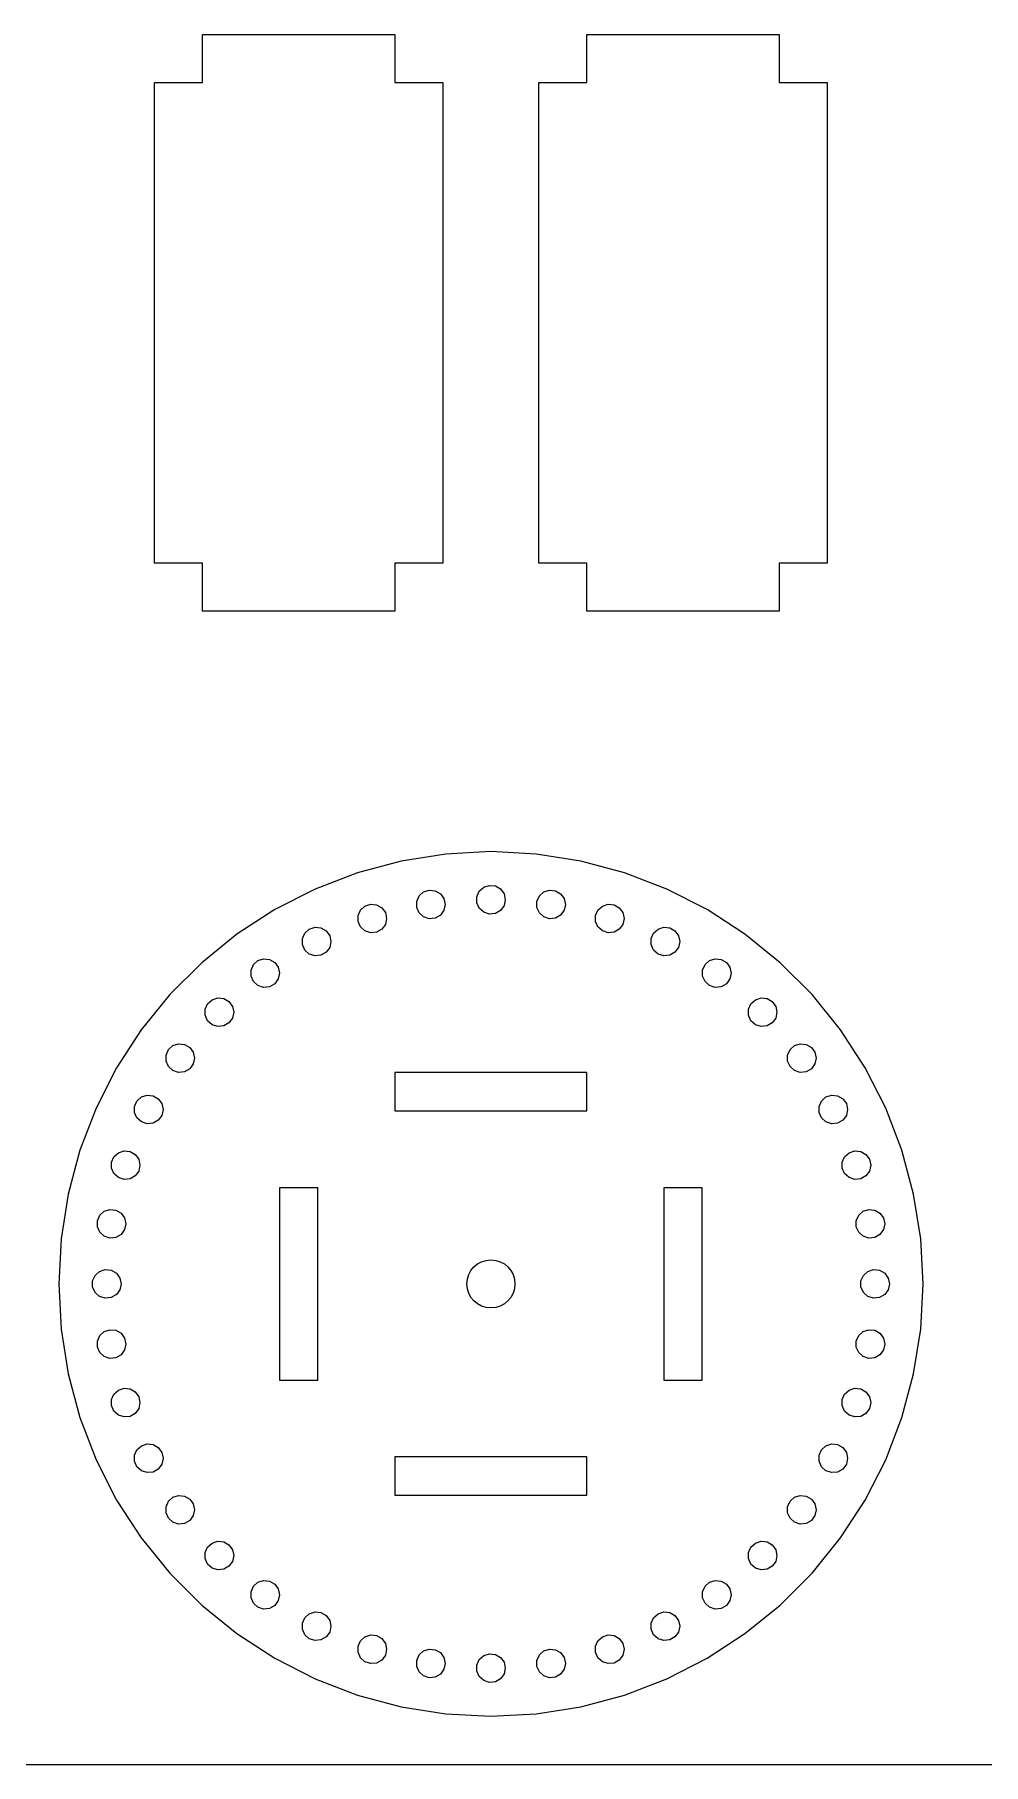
# Model space of a CAD drawing. Header units: millimetres. Extents: x 0 to 600, y 0 to 400.
# Drawn here: x 102.5 to 201.3, y 0 to 180 of the extents above; entities that cross this region are included whole.
import ezdxf

# ---------------------------------------------------------------- set-up
doc = ezdxf.new("R2010")
doc.units = ezdxf.units.MM
doc.layers.get('0').update_dxf_attribs({"lineweight": 25})

msp = doc.modelspace()

# ---------------------------------------------------------------- linework, layer by layer
at = {"color": 1, "true_color": 0xff0000}
for p, q in [((120, 180), (140, 180)), ((120, 175), (120, 180)), ((140, 180), (140, 175)), ((160, 180), (180, 180)), ((160, 175), (160, 180)), ((180, 180), (180, 175)), ((115, 125), (115, 175)), ((115, 175), (120, 175)), ((140, 175), (145, 175)), ((145, 175), (145, 125)), ((155, 125), (155, 175)), ((155, 175), (160, 175)), ((180, 175), (185, 175)), ((185, 175), (185, 125)), ((120, 125), (115, 125)), ((120, 120), (120, 125)), ((145, 125), (140, 125)), ((140, 125), (140, 120)), ((160, 125), (155, 125)), ((160, 120), (160, 125)), ((185, 125), (180, 125)), ((180, 125), (180, 120)), ((140, 120), (120, 120)), ((180, 120), (160, 120)), ((140.64819, 93.9968), (136.1005, 92.7782)), ((145.29834, 94.7333), (140.64819, 93.9968)), ((150, 94.9797), (145.29834, 94.7333)), ((154.70166, 94.7333), (150, 94.9797)), ((159.35181, 93.9968), (154.70166, 94.7333)), ((163.8995, 92.7782), (159.35181, 93.9968)), ((136.1005, 92.7782), (131.7051, 91.091)), ((168.2949, 91.091), (163.8995, 92.7782)), ((131.7051, 91.091), (127.5101, 88.9536)), ((142.27858, 89.7994), (142.53227, 90.3692)), ((142.53227, 90.3692), (142.9958, 90.7865)), ((142.9958, 90.7865), (143.589, 90.9793)), ((143.589, 90.9793), (144.20932, 90.9141)), ((144.20932, 90.9141), (144.7495, 90.6022)), ((144.7495, 90.6022), (145.11612, 90.0976)), ((145.11612, 90.0976), (145.2458, 89.4875)), ((148.53279, 90.2916), (148.78648, 90.8614)), ((148.53279, 89.6678), (148.53279, 90.2916)), ((148.78648, 90.8614), (149.25, 91.2787)), ((149.25, 91.2787), (149.84322, 91.4715)), ((149.84322, 91.4715), (150.46352, 91.4063)), ((150.46352, 91.4063), (151.00369, 91.0944)), ((151.00369, 91.0944), (151.37032, 90.5898)), ((151.37032, 90.5898), (151.5, 89.9797)), ((154.78697, 89.7994), (155.04068, 90.3692)), ((155.04068, 90.3692), (155.5042, 90.7865)), ((155.5042, 90.7865), (156.09741, 90.9793)), ((156.09741, 90.9793), (156.71773, 90.9141)), ((156.71773, 90.9141), (157.25789, 90.6022)), ((157.25789, 90.6022), (157.62451, 90.0976)), ((157.62451, 90.0976), (157.7542, 89.4875)), ((172.4899, 88.9536), (168.2949, 91.091)), ((127.5101, 88.9536), (123.5616, 86.3894)), ((136.1784, 88.3348), (136.4321, 88.9046)), ((136.1784, 87.7111), (136.1784, 88.3348)), ((136.4321, 88.9046), (136.8956, 89.322)), ((136.8956, 89.322), (137.4888, 89.5148)), ((137.4888, 89.5148), (138.1091, 89.4496)), ((138.1091, 89.4496), (138.6493, 89.1377)), ((138.6493, 89.1377), (139.0159, 88.6331)), ((139.0159, 88.6331), (139.1456, 88.023)), ((142.27858, 89.1756), (142.27858, 89.7994)), ((142.53227, 88.6058), (142.27858, 89.1756)), ((142.9958, 88.1885), (142.53227, 88.6058)), ((144.7495, 88.3728), (144.20932, 88.0609)), ((145.11612, 88.8774), (144.7495, 88.3728)), ((145.2458, 89.4875), (145.11612, 88.8774)), ((148.78648, 89.098), (148.53279, 89.6678)), ((149.25, 88.6807), (148.78648, 89.098)), ((149.84322, 88.4879), (149.25, 88.6807)), ((150.46352, 88.5531), (149.84322, 88.4879)), ((151.00369, 88.865), (150.46352, 88.5531)), ((151.37032, 89.3696), (151.00369, 88.865)), ((151.5, 89.9797), (151.37032, 89.3696)), ((154.78697, 89.1756), (154.78697, 89.7994)), ((155.04068, 88.6058), (154.78697, 89.1756)), ((155.5042, 88.1885), (155.04068, 88.6058)), ((157.25789, 88.3728), (156.71773, 88.0609)), ((157.62451, 88.8774), (157.25789, 88.3728)), ((157.7542, 89.4875), (157.62451, 88.8774)), ((160.8872, 88.3348), (161.1409, 88.9046)), ((160.8872, 87.7111), (160.8872, 88.3348)), ((161.1409, 88.9046), (161.6044, 89.322)), ((161.6044, 89.322), (162.1976, 89.5148)), ((162.1976, 89.5148), (162.8179, 89.4496)), ((162.8179, 89.4496), (163.3581, 89.1377)), ((163.3581, 89.1377), (163.7247, 88.6331)), ((163.7247, 88.6331), (163.8544, 88.023)), ((176.4384, 86.3894), (172.4899, 88.9536)), ((130.3824, 85.9341), (130.6361, 86.5039)), ((130.6361, 86.5039), (131.0996, 86.9212)), ((131.0996, 86.9212), (131.6928, 87.114)), ((131.6928, 87.114), (132.3131, 87.0488)), ((132.3131, 87.0488), (132.8533, 86.7369)), ((132.8533, 86.7369), (133.2199, 86.2323)), ((136.4321, 87.1413), (136.1784, 87.7111)), ((136.8956, 86.7239), (136.4321, 87.1413)), ((137.4888, 86.5312), (136.8956, 86.7239)), ((138.1091, 86.5964), (137.4888, 86.5312)), ((138.6493, 86.9082), (138.1091, 86.5964)), ((139.0159, 87.4129), (138.6493, 86.9082)), ((139.1456, 88.023), (139.0159, 87.4129)), ((143.589, 87.9957), (142.9958, 88.1885)), ((144.20932, 88.0609), (143.589, 87.9957)), ((156.09741, 87.9957), (155.5042, 88.1885)), ((156.71773, 88.0609), (156.09741, 87.9957)), ((161.1409, 87.1413), (160.8872, 87.7111)), ((161.6044, 86.7239), (161.1409, 87.1413)), ((162.1976, 86.5312), (161.6044, 86.7239)), ((162.8179, 86.5964), (162.1976, 86.5312)), ((163.3581, 86.9082), (162.8179, 86.5964)), ((163.7247, 87.4129), (163.3581, 86.9082)), ((163.8544, 88.023), (163.7247, 87.4129)), ((166.6832, 85.9341), (166.9369, 86.5039)), ((166.9369, 86.5039), (167.4004, 86.9212)), ((167.4004, 86.9212), (167.9936, 87.114)), ((167.9936, 87.114), (168.6139, 87.0488)), ((168.6139, 87.0488), (169.1541, 86.7369)), ((169.1541, 86.7369), (169.5207, 86.2323)), ((123.5616, 86.3894), (119.9027, 83.4264)), ((130.3824, 85.3103), (130.3824, 85.9341)), ((130.6361, 84.7405), (130.3824, 85.3103)), ((131.0996, 84.3232), (130.6361, 84.7405)), ((133.2199, 85.0121), (132.8533, 84.5075)), ((133.2199, 86.2323), (133.3496, 85.6222)), ((133.3496, 85.6222), (133.2199, 85.0121)), ((166.6832, 85.3103), (166.6832, 85.9341)), ((166.9369, 84.7405), (166.6832, 85.3103)), ((167.4004, 84.3232), (166.9369, 84.7405)), ((169.5207, 85.0121), (169.1541, 84.5075)), ((169.5207, 86.2323), (169.6504, 85.6222)), ((169.6504, 85.6222), (169.5207, 85.0121)), ((180.0973, 83.4264), (176.4384, 86.3894)), ((119.9027, 83.4264), (116.5736, 80.0973)), ((125.0333, 82.6561), (125.287, 83.226)), ((125.287, 83.226), (125.7505, 83.6433)), ((125.7505, 83.6433), (126.3437, 83.836)), ((126.3437, 83.836), (126.964, 83.7709)), ((126.964, 83.7709), (127.5042, 83.459)), ((127.5042, 83.459), (127.8708, 82.9544)), ((127.8708, 82.9544), (128.0005, 82.3443)), ((131.6928, 84.1304), (131.0996, 84.3232)), ((132.3131, 84.1956), (131.6928, 84.1304)), ((132.8533, 84.5075), (132.3131, 84.1956)), ((167.9936, 84.1304), (167.4004, 84.3232)), ((168.6139, 84.1956), (167.9936, 84.1304)), ((169.1541, 84.5075), (168.6139, 84.1956)), ((172.0323, 82.6561), (172.286, 83.226)), ((172.286, 83.226), (172.7495, 83.6433)), ((172.7495, 83.6433), (173.3427, 83.836)), ((173.3427, 83.836), (173.963, 83.7709)), ((173.963, 83.7709), (174.5032, 83.459)), ((174.5032, 83.459), (174.8698, 82.9544)), ((174.8698, 82.9544), (174.9995, 82.3443)), ((183.4264, 80.0973), (180.0973, 83.4264)), ((125.0333, 82.0324), (125.0333, 82.6561)), ((125.287, 81.4626), (125.0333, 82.0324)), ((125.7505, 81.0452), (125.287, 81.4626)), ((126.3437, 80.8525), (125.7505, 81.0452)), ((127.5042, 81.2296), (126.964, 80.9177)), ((127.8708, 81.7342), (127.5042, 81.2296)), ((128.0005, 82.3443), (127.8708, 81.7342)), ((172.0323, 82.0324), (172.0323, 82.6561)), ((172.286, 81.4626), (172.0323, 82.0324)), ((172.7495, 81.0452), (172.286, 81.4626)), ((173.3427, 80.8525), (172.7495, 81.0452)), ((174.5032, 81.2296), (173.963, 80.9177)), ((174.8698, 81.7342), (174.5032, 81.2296)), ((174.9995, 82.3443), (174.8698, 81.7342)), ((116.5736, 80.0973), (113.6106, 76.4384)), ((120.5166, 79.1516), (120.9801, 79.569)), ((120.9801, 79.569), (121.5733, 79.7617)), ((121.5733, 79.7617), (122.1936, 79.6965)), ((122.1936, 79.6965), (122.7338, 79.3846)), ((122.7338, 79.3846), (123.1004, 78.88)), ((126.964, 80.9177), (126.3437, 80.8525)), ((173.963, 80.9177), (173.3427, 80.8525)), ((177.0564, 79.1516), (177.5199, 79.569)), ((177.5199, 79.569), (178.1131, 79.7617)), ((178.1131, 79.7617), (178.7334, 79.6965)), ((178.7334, 79.6965), (179.2736, 79.3846)), ((179.2736, 79.3846), (179.6402, 78.88)), ((186.3894, 76.4384), (183.4264, 80.0973)), ((120.2628, 78.5818), (120.5166, 79.1516)), ((120.2628, 77.9581), (120.2628, 78.5818)), ((120.5166, 77.3882), (120.2628, 77.9581)), ((123.1004, 77.6598), (122.7338, 77.1552)), ((123.1004, 78.88), (123.2301, 78.2699)), ((123.2301, 78.2699), (123.1004, 77.6598)), ((176.8027, 78.5818), (177.0564, 79.1516)), ((176.8027, 77.9581), (176.8027, 78.5818)), ((177.0564, 77.3882), (176.8027, 77.9581)), ((179.6402, 77.6598), (179.2736, 77.1552)), ((179.6402, 78.88), (179.7699, 78.2699)), ((179.7699, 78.2699), (179.6402, 77.6598)), ((113.6106, 76.4384), (111.0464, 72.4899)), ((120.9801, 76.9709), (120.5166, 77.3882)), ((121.5733, 76.7781), (120.9801, 76.9709)), ((122.1936, 76.8433), (121.5733, 76.7781)), ((122.7338, 77.1552), (122.1936, 76.8433)), ((177.5199, 76.9709), (177.0564, 77.3882)), ((178.1131, 76.7781), (177.5199, 76.9709)), ((178.7334, 76.8433), (178.1131, 76.7781)), ((179.2736, 77.1552), (178.7334, 76.8433)), ((188.9536, 72.4899), (186.3894, 76.4384)), ((116.1885, 73.8114), (116.4422, 74.3812)), ((116.1885, 73.1876), (116.1885, 73.8114)), ((116.4422, 74.3812), (116.9057, 74.7985)), ((116.9057, 74.7985), (117.4989, 74.9913)), ((117.4989, 74.9913), (118.1193, 74.9261)), ((118.1193, 74.9261), (118.6594, 74.6142)), ((118.6594, 74.6142), (119.026, 74.1096)), ((119.026, 74.1096), (119.1557, 73.4995)), ((180.877, 73.8114), (181.1307, 74.3812)), ((180.877, 73.1876), (180.877, 73.8114)), ((181.1307, 74.3812), (181.5943, 74.7985)), ((181.5943, 74.7985), (182.1875, 74.9913)), ((182.1875, 74.9913), (182.8078, 74.9261)), ((182.8078, 74.9261), (183.348, 74.6142)), ((183.348, 74.6142), (183.7146, 74.1096)), ((183.7146, 74.1096), (183.8443, 73.4995)), ((111.0464, 72.4899), (108.909, 68.2949)), ((116.4422, 72.6178), (116.1885, 73.1876)), ((116.9057, 72.2004), (116.4422, 72.6178)), ((117.4989, 72.0077), (116.9057, 72.2004)), ((118.1193, 72.0729), (117.4989, 72.0077)), ((118.6594, 72.3848), (118.1193, 72.0729)), ((119.026, 72.8894), (118.6594, 72.3848)), ((119.1557, 73.4995), (119.026, 72.8894)), ((181.1307, 72.6178), (180.877, 73.1876)), ((181.5943, 72.2004), (181.1307, 72.6178)), ((182.1875, 72.0077), (181.5943, 72.2004)), ((182.8078, 72.0729), (182.1875, 72.0077)), ((183.348, 72.3848), (182.8078, 72.0729)), ((183.7146, 72.8894), (183.348, 72.3848)), ((183.8443, 73.4995), (183.7146, 72.8894)), ((191.091, 68.2949), (188.9536, 72.4899)), ((160, 72), (140, 72)), ((140, 72), (140, 68)), ((160, 68), (160, 72)), ((112.9106, 68.4623), (113.1643, 69.0321)), ((112.9106, 67.8385), (112.9106, 68.4623)), ((113.1643, 69.0321), (113.6278, 69.4494)), ((113.6278, 69.4494), (114.221, 69.6422)), ((114.221, 69.6422), (114.8413, 69.577)), ((114.8413, 69.577), (115.3815, 69.2651)), ((115.3815, 69.2651), (115.7481, 68.7605)), ((115.7481, 68.7605), (115.8778, 68.1504)), ((184.155, 68.4623), (184.4087, 69.0321)), ((184.155, 67.8385), (184.155, 68.4623)), ((184.4087, 69.0321), (184.8722, 69.4494)), ((184.8722, 69.4494), (185.4654, 69.6422)), ((185.4654, 69.6422), (186.0857, 69.577)), ((186.0857, 69.577), (186.6259, 69.2651)), ((186.6259, 69.2651), (186.9925, 68.7605)), ((186.9925, 68.7605), (187.1222, 68.1504)), ((108.909, 68.2949), (107.2218, 63.8995)), ((113.1643, 67.2687), (112.9106, 67.8385)), ((113.6278, 66.8514), (113.1643, 67.2687)), ((114.221, 66.6586), (113.6278, 66.8514)), ((114.8413, 66.7238), (114.221, 66.6586)), ((115.3815, 67.0357), (114.8413, 66.7238)), ((115.7481, 67.5403), (115.3815, 67.0357)), ((115.8778, 68.1504), (115.7481, 67.5403)), ((140, 68), (160, 68)), ((184.4087, 67.2687), (184.155, 67.8385)), ((184.8722, 66.8514), (184.4087, 67.2687)), ((185.4654, 66.6586), (184.8722, 66.8514)), ((186.0857, 66.7238), (185.4654, 66.6586)), ((186.6259, 67.0357), (186.0857, 66.7238)), ((186.9925, 67.5403), (186.6259, 67.0357)), ((187.1222, 68.1504), (186.9925, 67.5403)), ((192.7782, 63.8995), (191.091, 68.2949)), ((107.2218, 63.8995), (106.0032, 59.35181)), ((110.5098, 62.6663), (110.7635, 63.2361)), ((110.7635, 63.2361), (111.227, 63.6534)), ((111.227, 63.6534), (111.8202, 63.8462)), ((111.8202, 63.8462), (112.4406, 63.781)), ((112.4406, 63.781), (112.9807, 63.4691)), ((112.9807, 63.4691), (113.3474, 62.9645)), ((186.5557, 62.6663), (186.8094, 63.2361)), ((186.8094, 63.2361), (187.273, 63.6534)), ((187.273, 63.6534), (187.8662, 63.8462)), ((187.8662, 63.8462), (188.4865, 63.781)), ((188.4865, 63.781), (189.0267, 63.4691)), ((189.0267, 63.4691), (189.3933, 62.9645)), ((193.9968, 59.35181), (192.7782, 63.8995)), ((110.5098, 62.0425), (110.5098, 62.6663)), ((110.7635, 61.4727), (110.5098, 62.0425)), ((111.227, 61.0554), (110.7635, 61.4727)), ((112.9807, 61.2397), (112.4406, 60.9278)), ((113.3474, 61.7443), (112.9807, 61.2397)), ((113.3474, 62.9645), (113.477, 62.3544)), ((113.477, 62.3544), (113.3474, 61.7443)), ((186.5557, 62.0425), (186.5557, 62.6663)), ((186.8094, 61.4727), (186.5557, 62.0425)), ((187.273, 61.0554), (186.8094, 61.4727)), ((189.0267, 61.2397), (188.4865, 60.9278)), ((189.3933, 61.7443), (189.0267, 61.2397)), ((189.3933, 62.9645), (189.523, 62.3544)), ((189.523, 62.3544), (189.3933, 61.7443)), ((111.8202, 60.8626), (111.227, 61.0554)), ((112.4406, 60.9278), (111.8202, 60.8626)), ((132, 60), (128, 60)), ((128, 60), (128, 40)), ((132, 40), (132, 60)), ((172, 60), (168, 60)), ((168, 60), (168, 40)), ((172, 40), (172, 60)), ((187.8662, 60.8626), (187.273, 61.0554)), ((188.4865, 60.9278), (187.8662, 60.8626)), ((106.0032, 59.35181), (105.2667, 54.70166)), ((109.7625, 57.55324), (110.3557, 57.74599)), ((110.3557, 57.74599), (110.976, 57.68079)), ((110.976, 57.68079), (111.5162, 57.36891)), ((188.7375, 57.55324), (189.3307, 57.74599)), ((189.3307, 57.74599), (189.951, 57.68079)), ((189.951, 57.68079), (190.4912, 57.36891)), ((194.7333, 54.70166), (193.9968, 59.35181)), ((109.0453, 56.56607), (109.299, 57.13588)), ((109.0453, 55.94234), (109.0453, 56.56607)), ((109.299, 55.37253), (109.0453, 55.94234)), ((109.299, 57.13588), (109.7625, 57.55324)), ((111.5162, 57.36891), (111.8828, 56.8643)), ((111.8828, 56.8643), (112.0125, 56.2542)), ((112.0125, 56.2542), (111.8828, 55.64409)), ((188.0203, 56.56607), (188.274, 57.13588)), ((188.0203, 55.94234), (188.0203, 56.56607)), ((188.274, 55.37253), (188.0203, 55.94234)), ((188.274, 57.13588), (188.7375, 57.55324)), ((190.4912, 57.36891), (190.8578, 56.8643)), ((190.8578, 56.8643), (190.9875, 56.2542)), ((190.9875, 56.2542), (190.8578, 55.64409)), ((105.2667, 54.70166), (105.0203, 50)), ((109.7625, 54.95515), (109.299, 55.37253)), ((110.3557, 54.76242), (109.7625, 54.95515)), ((110.976, 54.82762), (110.3557, 54.76242)), ((111.5162, 55.13948), (110.976, 54.82762)), ((111.8828, 55.64409), (111.5162, 55.13948)), ((188.7375, 54.95515), (188.274, 55.37253)), ((189.3307, 54.76242), (188.7375, 54.95515)), ((189.951, 54.82762), (189.3307, 54.76242)), ((190.4912, 55.13948), (189.951, 54.82762)), ((190.8578, 55.64409), (190.4912, 55.13948)), ((194.9797, 50), (194.7333, 54.70166)), ((108.5531, 50.31186), (108.8068, 50.88167)), ((108.8068, 50.88167), (109.2703, 51.29903)), ((109.2703, 51.29903), (109.8635, 51.49178)), ((109.8635, 51.49178), (110.4838, 51.42657)), ((110.4838, 51.42657), (111.024, 51.11472)), ((111.024, 51.11472), (111.3906, 50.61009)), ((111.3906, 50.61009), (111.5203, 50)), ((188.5125, 50.31186), (188.7662, 50.88167)), ((188.7662, 50.88167), (189.2297, 51.29903)), ((189.2297, 51.29903), (189.8229, 51.49178)), ((189.8229, 51.49178), (190.4432, 51.42657)), ((190.4432, 51.42657), (190.9834, 51.11472)), ((190.9834, 51.11472), (191.35, 50.61009)), ((191.35, 50.61009), (191.4797, 50)), ((105.0203, 50), (105.2667, 45.29834)), ((108.5531, 49.68814), (108.5531, 50.31186)), ((108.8068, 49.11833), (108.5531, 49.68814)), ((109.2703, 48.70097), (108.8068, 49.11833)), ((109.8635, 48.50822), (109.2703, 48.70097)), ((111.024, 48.88528), (110.4838, 48.57343)), ((111.3906, 49.38991), (111.024, 48.88528)), ((111.5203, 50), (111.3906, 49.38991)), ((188.5125, 49.68814), (188.5125, 50.31186)), ((188.7662, 49.11833), (188.5125, 49.68814)), ((189.2297, 48.70097), (188.7662, 49.11833)), ((189.8229, 48.50822), (189.2297, 48.70097)), ((190.9834, 48.88528), (190.4432, 48.57343)), ((191.35, 49.38991), (190.9834, 48.88528)), ((191.4797, 50), (191.35, 49.38991)), ((194.7333, 45.29834), (194.9797, 50)), ((110.4838, 48.57343), (109.8635, 48.50822)), ((190.4432, 48.57343), (189.8229, 48.50822)), ((105.2667, 45.29834), (106.0032, 40.64819)), ((109.299, 44.62747), (109.7625, 45.04485)), ((109.7625, 45.04485), (110.3557, 45.23758)), ((110.3557, 45.23758), (110.976, 45.17238)), ((110.976, 45.17238), (111.5162, 44.86052)), ((188.274, 44.62747), (188.7375, 45.04485)), ((188.7375, 45.04485), (189.3307, 45.23758)), ((189.3307, 45.23758), (189.951, 45.17238)), ((189.951, 45.17238), (190.4912, 44.86052)), ((193.9968, 40.64819), (194.7333, 45.29834)), ((109.0453, 44.05766), (109.299, 44.62747)), ((109.0453, 43.43393), (109.0453, 44.05766)), ((109.299, 42.86412), (109.0453, 43.43393)), ((111.5162, 44.86052), (111.8828, 44.35591)), ((111.8828, 44.35591), (112.0125, 43.7458)), ((112.0125, 43.7458), (111.8828, 43.1357)), ((188.0203, 44.05766), (188.274, 44.62747)), ((188.0203, 43.43393), (188.0203, 44.05766)), ((188.274, 42.86412), (188.0203, 43.43393)), ((190.4912, 44.86052), (190.8578, 44.35591)), ((190.8578, 44.35591), (190.9875, 43.7458)), ((190.9875, 43.7458), (190.8578, 43.1357)), ((109.7625, 42.44676), (109.299, 42.86412)), ((110.3557, 42.25401), (109.7625, 42.44676)), ((110.976, 42.31921), (110.3557, 42.25401)), ((111.5162, 42.63109), (110.976, 42.31921)), ((111.8828, 43.1357), (111.5162, 42.63109)), ((188.7375, 42.44676), (188.274, 42.86412)), ((189.3307, 42.25401), (188.7375, 42.44676)), ((189.951, 42.31921), (189.3307, 42.25401)), ((190.4912, 42.63109), (189.951, 42.31921)), ((190.8578, 43.1357), (190.4912, 42.63109)), ((106.0032, 40.64819), (107.2218, 36.1005)), ((128, 40), (132, 40)), ((168, 40), (172, 40)), ((192.7782, 36.1005), (193.9968, 40.64819)), ((110.5098, 37.9575), (110.7635, 38.5273)), ((110.5098, 37.3337), (110.5098, 37.9575)), ((110.7635, 38.5273), (111.227, 38.9446)), ((111.227, 38.9446), (111.8202, 39.1374)), ((111.8202, 39.1374), (112.4406, 39.0722)), ((112.4406, 39.0722), (112.9807, 38.7603)), ((112.9807, 38.7603), (113.3474, 38.2557)), ((113.3474, 38.2557), (113.477, 37.6456)), ((186.5557, 37.9575), (186.8094, 38.5273)), ((186.5557, 37.3337), (186.5557, 37.9575)), ((186.8094, 38.5273), (187.273, 38.9446)), ((187.273, 38.9446), (187.8662, 39.1374)), ((187.8662, 39.1374), (188.4865, 39.0722)), ((188.4865, 39.0722), (189.0267, 38.7603)), ((189.0267, 38.7603), (189.3933, 38.2557)), ((189.3933, 38.2557), (189.523, 37.6456)), ((107.2218, 36.1005), (108.909, 31.7051)), ((110.7635, 36.7639), (110.5098, 37.3337)), ((111.227, 36.3466), (110.7635, 36.7639)), ((111.8202, 36.1538), (111.227, 36.3466)), ((112.4406, 36.219), (111.8202, 36.1538)), ((112.9807, 36.5309), (112.4406, 36.219)), ((113.3474, 37.0355), (112.9807, 36.5309)), ((113.477, 37.6456), (113.3474, 37.0355)), ((186.8094, 36.7639), (186.5557, 37.3337)), ((187.273, 36.3466), (186.8094, 36.7639)), ((187.8662, 36.1538), (187.273, 36.3466)), ((188.4865, 36.219), (187.8662, 36.1538)), ((189.0267, 36.5309), (188.4865, 36.219)), ((189.3933, 37.0355), (189.0267, 36.5309)), ((189.523, 37.6456), (189.3933, 37.0355)), ((191.091, 31.7051), (192.7782, 36.1005)), ((112.9106, 32.1615), (113.1643, 32.7313)), ((113.1643, 32.7313), (113.6278, 33.1486)), ((113.6278, 33.1486), (114.221, 33.3414)), ((114.221, 33.3414), (114.8413, 33.2762)), ((114.8413, 33.2762), (115.3815, 32.9643)), ((115.3815, 32.9643), (115.7481, 32.4597)), ((115.7481, 32.4597), (115.8778, 31.8496)), ((184.155, 32.1615), (184.4087, 32.7313)), ((184.4087, 32.7313), (184.8722, 33.1486)), ((184.8722, 33.1486), (185.4654, 33.3414)), ((185.4654, 33.3414), (186.0857, 33.2762)), ((186.0857, 33.2762), (186.6259, 32.9643)), ((186.6259, 32.9643), (186.9925, 32.4597)), ((186.9925, 32.4597), (187.1222, 31.8496)), ((108.909, 31.7051), (111.0464, 27.5101)), ((112.9106, 31.5377), (112.9106, 32.1615)), ((113.1643, 30.9679), (112.9106, 31.5377)), ((113.6278, 30.5506), (113.1643, 30.9679)), ((115.3815, 30.7349), (114.8413, 30.423)), ((115.7481, 31.2395), (115.3815, 30.7349)), ((115.8778, 31.8496), (115.7481, 31.2395)), ((160, 32), (140, 32)), ((140, 32), (140, 28)), ((160, 28), (160, 32)), ((184.155, 31.5377), (184.155, 32.1615)), ((184.4087, 30.9679), (184.155, 31.5377)), ((184.8722, 30.5506), (184.4087, 30.9679)), ((186.6259, 30.7349), (186.0857, 30.423)), ((186.9925, 31.2395), (186.6259, 30.7349)), ((187.1222, 31.8496), (186.9925, 31.2395)), ((188.9536, 27.5101), (191.091, 31.7051)), ((114.221, 30.3578), (113.6278, 30.5506)), ((114.8413, 30.423), (114.221, 30.3578)), ((185.4654, 30.3578), (184.8722, 30.5506)), ((186.0857, 30.423), (185.4654, 30.3578)), ((111.0464, 27.5101), (113.6106, 23.5616)), ((116.1885, 26.8124), (116.4422, 27.3822)), ((116.4422, 27.3822), (116.9057, 27.7996)), ((116.9057, 27.7996), (117.4989, 27.9923)), ((117.4989, 27.9923), (118.1193, 27.9271)), ((118.1193, 27.9271), (118.6594, 27.6152)), ((118.6594, 27.6152), (119.026, 27.1106)), ((119.026, 27.1106), (119.1557, 26.5005)), ((140, 28), (160, 28)), ((180.877, 26.8124), (181.1307, 27.3822)), ((181.1307, 27.3822), (181.5943, 27.7996)), ((181.5943, 27.7996), (182.1875, 27.9923)), ((182.1875, 27.9923), (182.8078, 27.9271)), ((182.8078, 27.9271), (183.348, 27.6152)), ((183.348, 27.6152), (183.7146, 27.1106)), ((183.7146, 27.1106), (183.8443, 26.5005)), ((186.3894, 23.5616), (188.9536, 27.5101)), ((116.1885, 26.1886), (116.1885, 26.8124)), ((116.4422, 25.6188), (116.1885, 26.1886)), ((116.9057, 25.2015), (116.4422, 25.6188)), ((117.4989, 25.0087), (116.9057, 25.2015)), ((118.6594, 25.3858), (118.1193, 25.0739)), ((119.026, 25.8904), (118.6594, 25.3858)), ((119.1557, 26.5005), (119.026, 25.8904)), ((180.877, 26.1886), (180.877, 26.8124)), ((181.1307, 25.6188), (180.877, 26.1886)), ((181.5943, 25.2015), (181.1307, 25.6188)), ((182.1875, 25.0087), (181.5943, 25.2015)), ((183.348, 25.3858), (182.8078, 25.0739)), ((183.7146, 25.8904), (183.348, 25.3858)), ((183.8443, 26.5005), (183.7146, 25.8904)), ((113.6106, 23.5616), (116.5736, 19.9027)), ((118.1193, 25.0739), (117.4989, 25.0087)), ((182.8078, 25.0739), (182.1875, 25.0087)), ((183.4264, 19.9027), (186.3894, 23.5616)), ((120.2628, 22.0419), (120.5166, 22.6118)), ((120.2628, 21.4182), (120.2628, 22.0419)), ((120.5166, 22.6118), (120.9801, 23.0291)), ((120.9801, 23.0291), (121.5733, 23.2219)), ((121.5733, 23.2219), (122.1936, 23.1567)), ((122.1936, 23.1567), (122.7338, 22.8448)), ((122.7338, 22.8448), (123.1004, 22.3402)), ((123.1004, 22.3402), (123.2301, 21.7301)), ((123.2301, 21.7301), (123.1004, 21.12)), ((176.8027, 22.0419), (177.0564, 22.6118)), ((176.8027, 21.4182), (176.8027, 22.0419)), ((177.0564, 22.6118), (177.5199, 23.0291)), ((177.5199, 23.0291), (178.1131, 23.2219)), ((178.1131, 23.2219), (178.7334, 23.1567)), ((178.7334, 23.1567), (179.2736, 22.8448)), ((179.2736, 22.8448), (179.6402, 22.3402)), ((179.6402, 22.3402), (179.7699, 21.7301)), ((179.7699, 21.7301), (179.6402, 21.12)), ((116.5736, 19.9027), (119.9027, 16.5736)), ((120.5166, 20.8484), (120.2628, 21.4182)), ((120.9801, 20.431), (120.5166, 20.8484)), ((121.5733, 20.2383), (120.9801, 20.431)), ((122.1936, 20.3035), (121.5733, 20.2383)), ((122.7338, 20.6154), (122.1936, 20.3035)), ((123.1004, 21.12), (122.7338, 20.6154)), ((177.0564, 20.8484), (176.8027, 21.4182)), ((177.5199, 20.431), (177.0564, 20.8484)), ((178.1131, 20.2383), (177.5199, 20.431)), ((178.7334, 20.3035), (178.1131, 20.2383)), ((179.2736, 20.6154), (178.7334, 20.3035)), ((179.6402, 21.12), (179.2736, 20.6154)), ((180.0973, 16.5736), (183.4264, 19.9027)), ((125.0333, 17.9676), (125.287, 18.5374)), ((125.287, 18.5374), (125.7505, 18.9548)), ((125.7505, 18.9548), (126.3437, 19.1475)), ((126.3437, 19.1475), (126.964, 19.0823)), ((126.964, 19.0823), (127.5042, 18.7704)), ((127.5042, 18.7704), (127.8708, 18.2658)), ((127.8708, 18.2658), (128.0005, 17.6557)), ((172.0323, 17.9676), (172.286, 18.5374)), ((172.286, 18.5374), (172.7495, 18.9548)), ((172.7495, 18.9548), (173.3427, 19.1475)), ((173.3427, 19.1475), (173.963, 19.0823)), ((173.963, 19.0823), (174.5032, 18.7704)), ((174.5032, 18.7704), (174.8698, 18.2658)), ((174.8698, 18.2658), (174.9995, 17.6557)), ((119.9027, 16.5736), (123.5616, 13.6106)), ((125.0333, 17.3439), (125.0333, 17.9676)), ((125.287, 16.774), (125.0333, 17.3439)), ((125.7505, 16.3567), (125.287, 16.774)), ((126.3437, 16.164), (125.7505, 16.3567)), ((126.964, 16.2291), (126.3437, 16.164)), ((127.5042, 16.541), (126.964, 16.2291)), ((127.8708, 17.0456), (127.5042, 16.541)), ((128.0005, 17.6557), (127.8708, 17.0456)), ((172.0323, 17.3439), (172.0323, 17.9676)), ((172.286, 16.774), (172.0323, 17.3439)), ((172.7495, 16.3567), (172.286, 16.774)), ((173.3427, 16.164), (172.7495, 16.3567)), ((173.963, 16.2291), (173.3427, 16.164)), ((174.5032, 16.541), (173.963, 16.2291)), ((174.8698, 17.0456), (174.5032, 16.541)), ((174.9995, 17.6557), (174.8698, 17.0456)), ((176.4384, 13.6106), (180.0973, 16.5736)), ((130.3824, 14.6897), (130.6361, 15.2595)), ((130.3824, 14.0659), (130.3824, 14.6897)), ((130.6361, 15.2595), (131.0996, 15.6768)), ((131.0996, 15.6768), (131.6928, 15.8696)), ((131.6928, 15.8696), (132.3131, 15.8044)), ((132.3131, 15.8044), (132.8533, 15.4925)), ((132.8533, 15.4925), (133.2199, 14.9879)), ((133.2199, 14.9879), (133.3496, 14.3778)), ((166.6832, 14.6897), (166.9369, 15.2595)), ((166.6832, 14.0659), (166.6832, 14.6897)), ((166.9369, 15.2595), (167.4004, 15.6768)), ((167.4004, 15.6768), (167.9936, 15.8696)), ((167.9936, 15.8696), (168.6139, 15.8044)), ((168.6139, 15.8044), (169.1541, 15.4925)), ((169.1541, 15.4925), (169.5207, 14.9879)), ((169.5207, 14.9879), (169.6504, 14.3778)), ((123.5616, 13.6106), (127.5101, 11.0464)), ((130.6361, 13.4961), (130.3824, 14.0659)), ((131.0996, 13.0788), (130.6361, 13.4961)), ((131.6928, 12.886), (131.0996, 13.0788)), ((132.3131, 12.9512), (131.6928, 12.886)), ((132.8533, 13.2631), (132.3131, 12.9512)), ((133.2199, 13.7677), (132.8533, 13.2631)), ((133.3496, 14.3778), (133.2199, 13.7677)), ((136.1784, 12.2889), (136.4321, 12.8587)), ((136.4321, 12.8587), (136.8956, 13.2761)), ((136.8956, 13.2761), (137.4888, 13.4688)), ((137.4888, 13.4688), (138.1091, 13.4036)), ((138.1091, 13.4036), (138.6493, 13.0918)), ((138.6493, 13.0918), (139.0159, 12.5871)), ((160.8872, 12.2889), (161.1409, 12.8587)), ((161.1409, 12.8587), (161.6044, 13.2761)), ((161.6044, 13.2761), (162.1976, 13.4688)), ((162.1976, 13.4688), (162.8179, 13.4036)), ((162.8179, 13.4036), (163.3581, 13.0918)), ((163.3581, 13.0918), (163.7247, 12.5871)), ((166.9369, 13.4961), (166.6832, 14.0659)), ((167.4004, 13.0788), (166.9369, 13.4961)), ((167.9936, 12.886), (167.4004, 13.0788)), ((168.6139, 12.9512), (167.9936, 12.886)), ((169.1541, 13.2631), (168.6139, 12.9512)), ((169.5207, 13.7677), (169.1541, 13.2631)), ((169.6504, 14.3778), (169.5207, 13.7677)), ((172.4899, 11.0464), (176.4384, 13.6106)), ((127.5101, 11.0464), (131.7051, 8.909)), ((136.1784, 11.6652), (136.1784, 12.2889)), ((136.4321, 11.0954), (136.1784, 11.6652)), ((136.8956, 10.678), (136.4321, 11.0954)), ((138.6493, 10.8623), (138.1091, 10.5504)), ((139.0159, 11.3669), (138.6493, 10.8623)), ((139.0159, 12.5871), (139.1456, 11.977)), ((139.1456, 11.977), (139.0159, 11.3669)), ((142.27858, 10.8244), (142.53227, 11.3942)), ((142.27858, 10.2006), (142.27858, 10.8244)), ((142.53227, 11.3942), (142.9958, 11.8115)), ((142.9958, 11.8115), (143.589, 12.0043)), ((143.589, 12.0043), (144.20932, 11.9391)), ((144.20932, 11.9391), (144.7495, 11.6272)), ((144.7495, 11.6272), (145.11612, 11.1226)), ((145.11612, 11.1226), (145.2458, 10.5125)), ((148.53279, 10.3322), (148.78648, 10.902)), ((148.78648, 10.902), (149.25, 11.3193)), ((149.25, 11.3193), (149.84322, 11.5121)), ((149.84322, 11.5121), (150.46352, 11.4469)), ((150.46352, 11.4469), (151.00369, 11.135)), ((151.00369, 11.135), (151.37032, 10.6304)), ((154.78697, 10.8244), (155.04068, 11.3942)), ((154.78697, 10.2006), (154.78697, 10.8244)), ((155.04068, 11.3942), (155.5042, 11.8115)), ((155.5042, 11.8115), (156.09741, 12.0043)), ((156.09741, 12.0043), (156.71773, 11.9391)), ((156.71773, 11.9391), (157.25789, 11.6272)), ((157.25789, 11.6272), (157.62451, 11.1226)), ((157.62451, 11.1226), (157.7542, 10.5125)), ((160.8872, 11.6652), (160.8872, 12.2889)), ((161.1409, 11.0954), (160.8872, 11.6652)), ((161.6044, 10.678), (161.1409, 11.0954)), ((163.3581, 10.8623), (162.8179, 10.5504)), ((163.7247, 11.3669), (163.3581, 10.8623)), ((163.7247, 12.5871), (163.8544, 11.977)), ((163.8544, 11.977), (163.7247, 11.3669)), ((168.2949, 8.909), (172.4899, 11.0464)), ((137.4888, 10.4852), (136.8956, 10.678)), ((138.1091, 10.5504), (137.4888, 10.4852)), ((142.53227, 9.6308), (142.27858, 10.2006)), ((142.9958, 9.2135), (142.53227, 9.6308)), ((143.589, 9.0207), (142.9958, 9.2135)), ((144.20932, 9.0859), (143.589, 9.0207)), ((144.7495, 9.3978), (144.20932, 9.0859)), ((145.11612, 9.9024), (144.7495, 9.3978)), ((145.2458, 10.5125), (145.11612, 9.9024)), ((148.53279, 9.7084), (148.53279, 10.3322)), ((148.78648, 9.1386), (148.53279, 9.7084)), ((149.25, 8.7213), (148.78648, 9.1386)), ((151.37032, 9.4102), (151.00369, 8.9056)), ((151.37032, 10.6304), (151.5, 10.0203)), ((151.5, 10.0203), (151.37032, 9.4102)), ((155.04068, 9.6308), (154.78697, 10.2006)), ((155.5042, 9.2135), (155.04068, 9.6308)), ((156.09741, 9.0207), (155.5042, 9.2135)), ((156.71773, 9.0859), (156.09741, 9.0207)), ((157.25789, 9.3978), (156.71773, 9.0859)), ((157.62451, 9.9024), (157.25789, 9.3978)), ((157.7542, 10.5125), (157.62451, 9.9024)), ((162.1976, 10.4852), (161.6044, 10.678)), ((162.8179, 10.5504), (162.1976, 10.4852)), ((131.7051, 8.909), (136.1005, 7.2218)), ((136.1005, 7.2218), (140.64819, 6.0032)), ((149.84322, 8.5285), (149.25, 8.7213)), ((150.46352, 8.5937), (149.84322, 8.5285)), ((151.00369, 8.9056), (150.46352, 8.5937)), ((159.35181, 6.0032), (163.8995, 7.2218)), ((163.8995, 7.2218), (168.2949, 8.909)), ((140.64819, 6.0032), (145.29834, 5.2667)), ((154.70166, 5.2667), (159.35181, 6.0032)), ((145.29834, 5.2667), (150, 5.0203)), ((150, 5.0203), (154.70166, 5.2667))]:
    msp.add_line(p, q, dxfattribs=at)
msp.add_line((0, 0), (600, 0))
msp.add_circle((150, 50), 2.5, dxfattribs=at)

doc.saveas('drawing.dxf')
